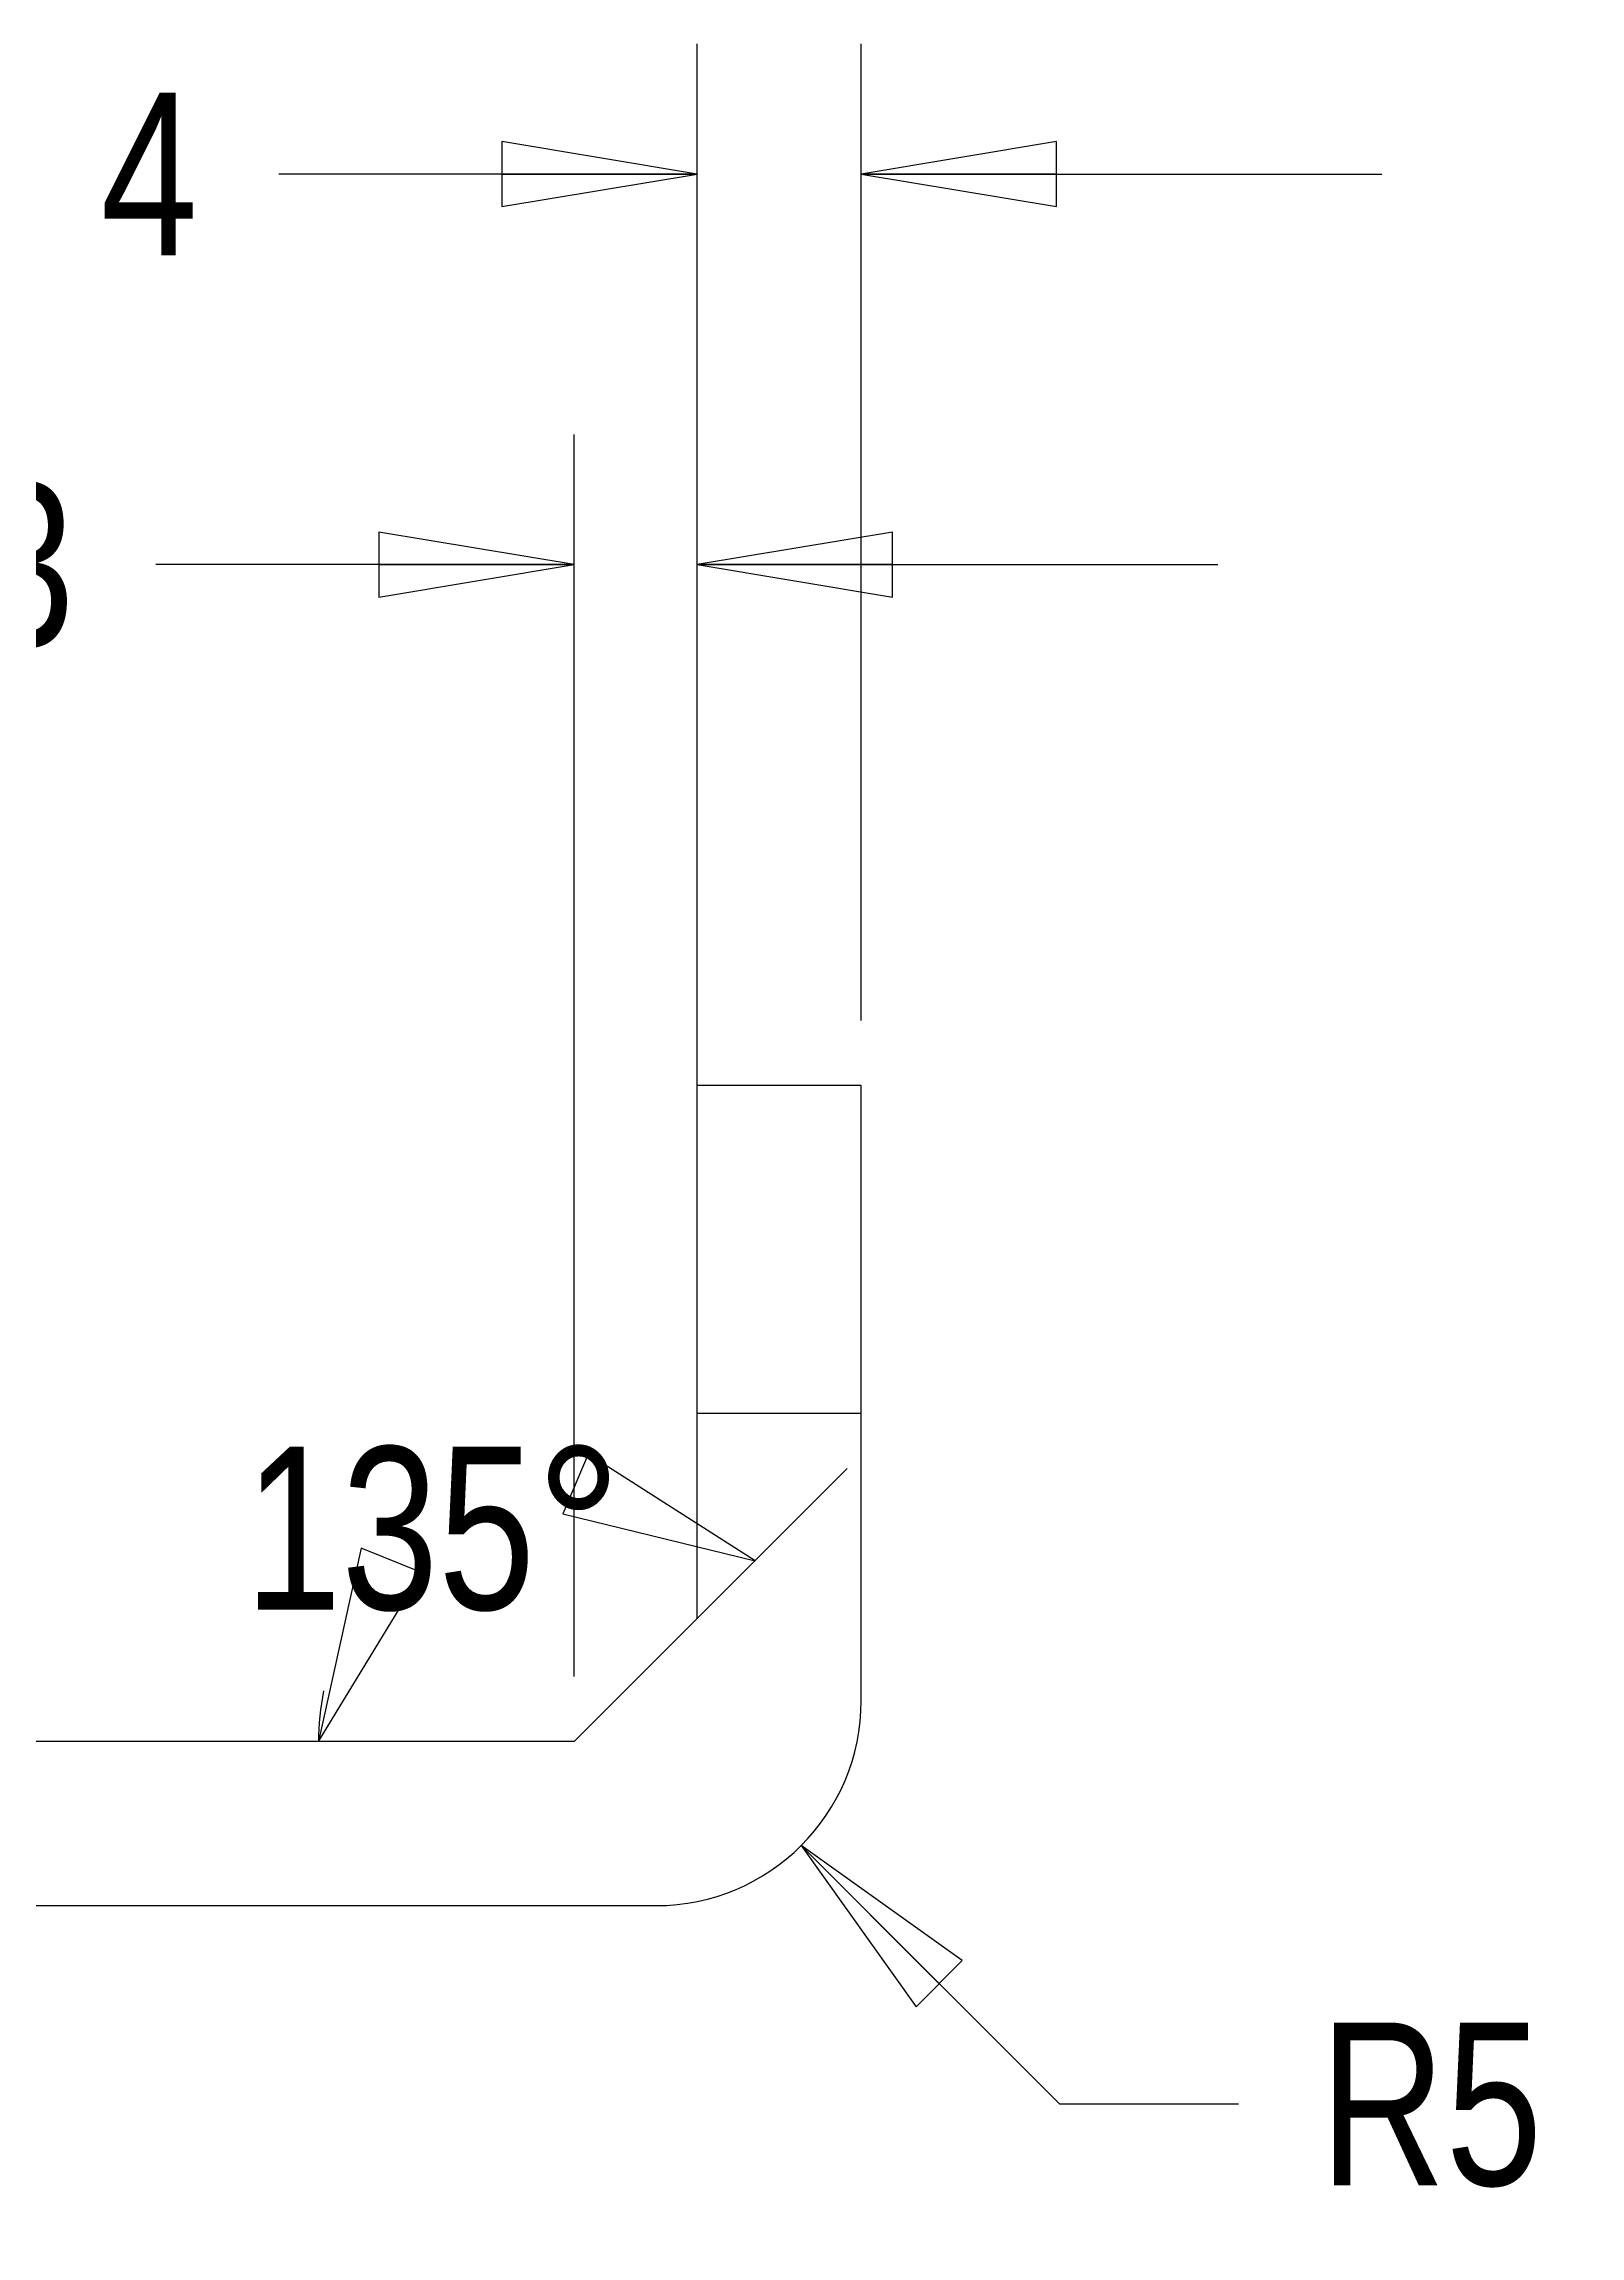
# Model space of a CAD drawing. Header units: millimetres. Extents: x 0 to 297, y 0 to 210.
# Drawn here: x 76.8 to 114.3, y 64.2 to 117.6 of the extents above; entities that cross this region are included whole.
import ezdxf

# ---------------------------------------------------------------- set-up
doc = ezdxf.new("R2010")
doc.units = ezdxf.units.MM
doc.header["$LTSCALE"] = 0.64311
doc.header["$MEASUREMENT"] = 0
doc.layers.get('0').update_dxf_attribs({"linetype": 'CONTINUOUS'})
doc.styles.get("Standard").update_dxf_attribs({"font": 'txt', "width": 0.8})
doc.dimstyles.new('DIMSTYLE_1', dxfattribs={"dimtxt": 0.15625, "dimasz": 0.1875, "dimexe": 0.125, "dimexo": 0.625, "dimgap": 0.078125, "dimtad": 1, "dimzin": 4, "dimtxsty": 'STANDARD', "dimblk": 'CLOSED', "dimblk1": 'CLOSED', "dimblk2": 'CLOSED', "dimcen": 2.5, "dimazin": 1, "dimtfac": 1, "dimtmove": 0, "dimatfit": 3, "dimldrblk": 'CLOSED', "dimtzin": 4})
doc.dimstyles.new('DIMSTYLE_2', dxfattribs={"dimtxt": 0.15625, "dimasz": 0.1875, "dimexe": 0.125, "dimexo": 0.625, "dimgap": 0.078125, "dimtad": 1, "dimzin": 4, "dimtxsty": 'STANDARD', "dimblk": 'CLOSED', "dimblk1": 'CLOSED', "dimblk2": 'CLOSED', "dimcen": 2.5, "dimazin": 1, "dimtfac": 1, "dimtmove": 0, "dimatfit": 3, "dimldrblk": 'CLOSED', "dimtzin": 4})
doc.dimstyles.new('DIMSTYLE_3', dxfattribs={"dimtxt": 0.15625, "dimasz": 0.1875, "dimexe": 0.125, "dimexo": 0.625, "dimtad": 1, "dimzin": 4, "dimtxsty": 'STANDARD', "dimblk": 'CLOSED', "dimblk1": 'CLOSED', "dimblk2": 'CLOSED', "dimcen": 2.5, "dimazin": 1, "dimtfac": 1, "dimtmove": 0, "dimatfit": 3, "dimldrblk": 'CLOSED', "dimtzin": 4})

# ---------------------------------------------------------------- blocks, each defined once
blk = doc.blocks.new('_CLOSED')
at = {"color": 0, "linetype": 'ByBlock'}
for p, q in [((0, 0), (-1, 0.167)), ((-1, 0.167), (-1, -0.167)), ((-1, -0.167), (0, 0)), ((-1, 0), (0, 0))]:
    blk.add_line(p, q, dxfattribs=at)
blk = doc.blocks.new('*D3')
at = {"color": 2, "linetype": 'Continuous', "transparency": 16777216}
for p, q in [((92.758, 93.813), (92.758, 117.626)), ((96.758, 93.813), (96.758, 117.626)), ((92.758, 114.451), (82.555, 114.451)), ((96.758, 114.451), (109.458, 114.451))]:
    blk.add_line(p, q, dxfattribs=at)
at = {"color": 2, "linetype": 'Continuous', "transparency": 16777216, "xscale": 4.762499999999999, "yscale": 4.762499999999999, "zscale": 4.762499999999999}
blk.add_blockref('_CLOSED', (92.758, 114.451), dxfattribs=at)
at = {"color": 2, "linetype": 'Continuous', "transparency": 16777216, "xscale": 4.762499999999999, "yscale": 4.762499999999999, "zscale": 4.762499999999999, "rotation": 180}
blk.add_blockref('_CLOSED', (96.758, 114.451), dxfattribs=at)
at = {"color": 2, "linetype": 'Continuous', "transparency": 16777216, "insert": (80.571, 116.435), "char_height": 3.969, "width": 3.175, "attachment_point": 3, "line_spacing_factor": 0.9}
blk.add_mtext('4', dxfattribs=at)
blk = doc.blocks.new('*D5')
at = {"color": 2, "linetype": 'Continuous', "transparency": 16777216}
for p, q in [((90.881, 77.348), (96.413, 82.881)), ((88.171, 76.226), (80.346, 76.226))]:
    blk.add_line(p, q, dxfattribs=at)
for points in [[(89.477, 81.776), (94.168, 80.636), (90.1, 83.236), (89.477, 81.776)], [(84.559, 80.941), (83.521, 76.226), (86.033, 80.349), (84.559, 80.941)]]:
    blk.add_lwpolyline(points, dxfattribs=at)
for start, end in [(45, 45.115), (168.5686, 180)]:
    blk.add_arc((89.758, 76.226), 6.237, start, end, dxfattribs=at)
at = {"color": 2, "linetype": 'Continuous', "transparency": 16777216, "insert": (86.322, 83.415), "char_height": 3.96875, "width": 11.70563, "attachment_point": 2, "line_spacing_factor": 0.9}
blk.add_mtext('135\\fSymbol_ASME;{\\W1.0;°}', dxfattribs=at)
blk = doc.blocks.new('*D6')
at = {"color": 2, "linetype": 'Continuous', "transparency": 16777216}
for p, q in [((89.758, 77.813), (89.758, 108.101)), ((92.758, 80.813), (92.758, 108.101)), ((89.758, 104.926), (79.555, 104.926)), ((92.758, 104.926), (105.458, 104.926))]:
    blk.add_line(p, q, dxfattribs=at)
at = {"color": 2, "linetype": 'Continuous', "transparency": 16777216, "xscale": 4.762499999999999, "yscale": 4.762499999999999, "zscale": 4.762499999999999}
blk.add_blockref('_CLOSED', (89.758, 104.926), dxfattribs=at)
at = {"color": 2, "linetype": 'Continuous', "transparency": 16777216, "xscale": 4.762499999999999, "yscale": 4.762499999999999, "zscale": 4.762499999999999, "rotation": 180}
blk.add_blockref('_CLOSED', (92.758, 104.926), dxfattribs=at)
at = {"color": 2, "linetype": 'Continuous', "transparency": 16777216, "insert": (77.571, 106.91), "char_height": 3.969, "width": 3.175, "attachment_point": 3, "line_spacing_factor": 0.9}
blk.add_mtext('3', dxfattribs=at)
blk = doc.blocks.new('*D7')
at = {"color": 2, "linetype": 'Continuous', "transparency": 16777216}
for p, q in [((95.294, 73.69), (101.594, 67.39)), ((101.594, 67.39), (105.96, 67.39))]:
    blk.add_line(p, q, dxfattribs=at)
at = {"color": 2, "linetype": 'Continuous', "transparency": 16777216, "xscale": 4.762499999999999, "yscale": 4.762499999999999, "zscale": 4.762499999999999, "rotation": 135}
blk.add_blockref('_CLOSED', (95.294, 73.69), dxfattribs=at)
at = {"color": 2, "linetype": 'Continuous', "transparency": 16777216, "insert": (107.944, 69.374), "char_height": 3.9688, "width": 6.35, "attachment_point": 1, "line_spacing_factor": 0.9}
blk.add_mtext('R5', dxfattribs=at)

msp = doc.modelspace()

# ---------------------------------------------------------------- linework, layer by layer
at = {"color": 7, "linetype": 'Continuous'}
for p, q in [((96.758, 92.226), (92.758, 92.226)), ((92.758, 79.226), (92.758, 92.226)), ((96.758, 77.226), (96.758, 92.226)), ((96.758, 84.226), (92.758, 84.226)), ((92.758, 79.226), (89.758, 76.226)), ((89.758, 76.226), (63.758, 76.226)), ((61.758, 72.226), (91.758, 72.226))]:
    msp.add_line(p, q, dxfattribs=at)
msp.add_arc((91.758, 77.226), 5, -90, 0, dxfattribs=at)

# ---------------------------------------------------------------- dimensions: what is measured, and where the dimension line sits
at = {"color": 2, "linetype": 'Continuous'}
for base, p1, p2, picture, middle in [((92.758, 114.451), (96.758, 92.226), (92.758, 92.226), '*D3', (79.082, 114.451)), ((89.758, 104.926), (92.758, 79.226), (89.758, 76.226), '*D6', (76.082, 104.926))]:
    dim = msp.add_linear_dim(base=base, p1=p1, p2=p2, angle=180, dimstyle='DIMSTYLE_1', dxfattribs=at)
    dim.commit()
    dim.dimension.update_dxf_attribs({"geometry": picture, "text_midpoint": middle, "dimtype": 160})
dim = msp.add_angular_dim_2l(base=(87.371, 81.988), line1=((89.714, 76.182), (89.758, 76.226)), line2=((89.821, 76.226), (89.758, 76.226)), dimstyle='DIMSTYLE_2', dxfattribs=at)
dim.commit()
dim.dimension.update_dxf_attribs({"geometry": '*D5', "text_midpoint": (86.322, 81.43), "dimtype": 162})
dim = msp.add_radius_dim(center=(91.758, 77.226), mpoint=(95.294, 73.69), text='R<>', dimstyle='DIMSTYLE_3', dxfattribs=at)
dim.commit()
dim.dimension.update_dxf_attribs({"geometry": '*D7', "text_midpoint": (111.119, 67.39), "dimtype": 164})

doc.saveas('drawing.dxf')
